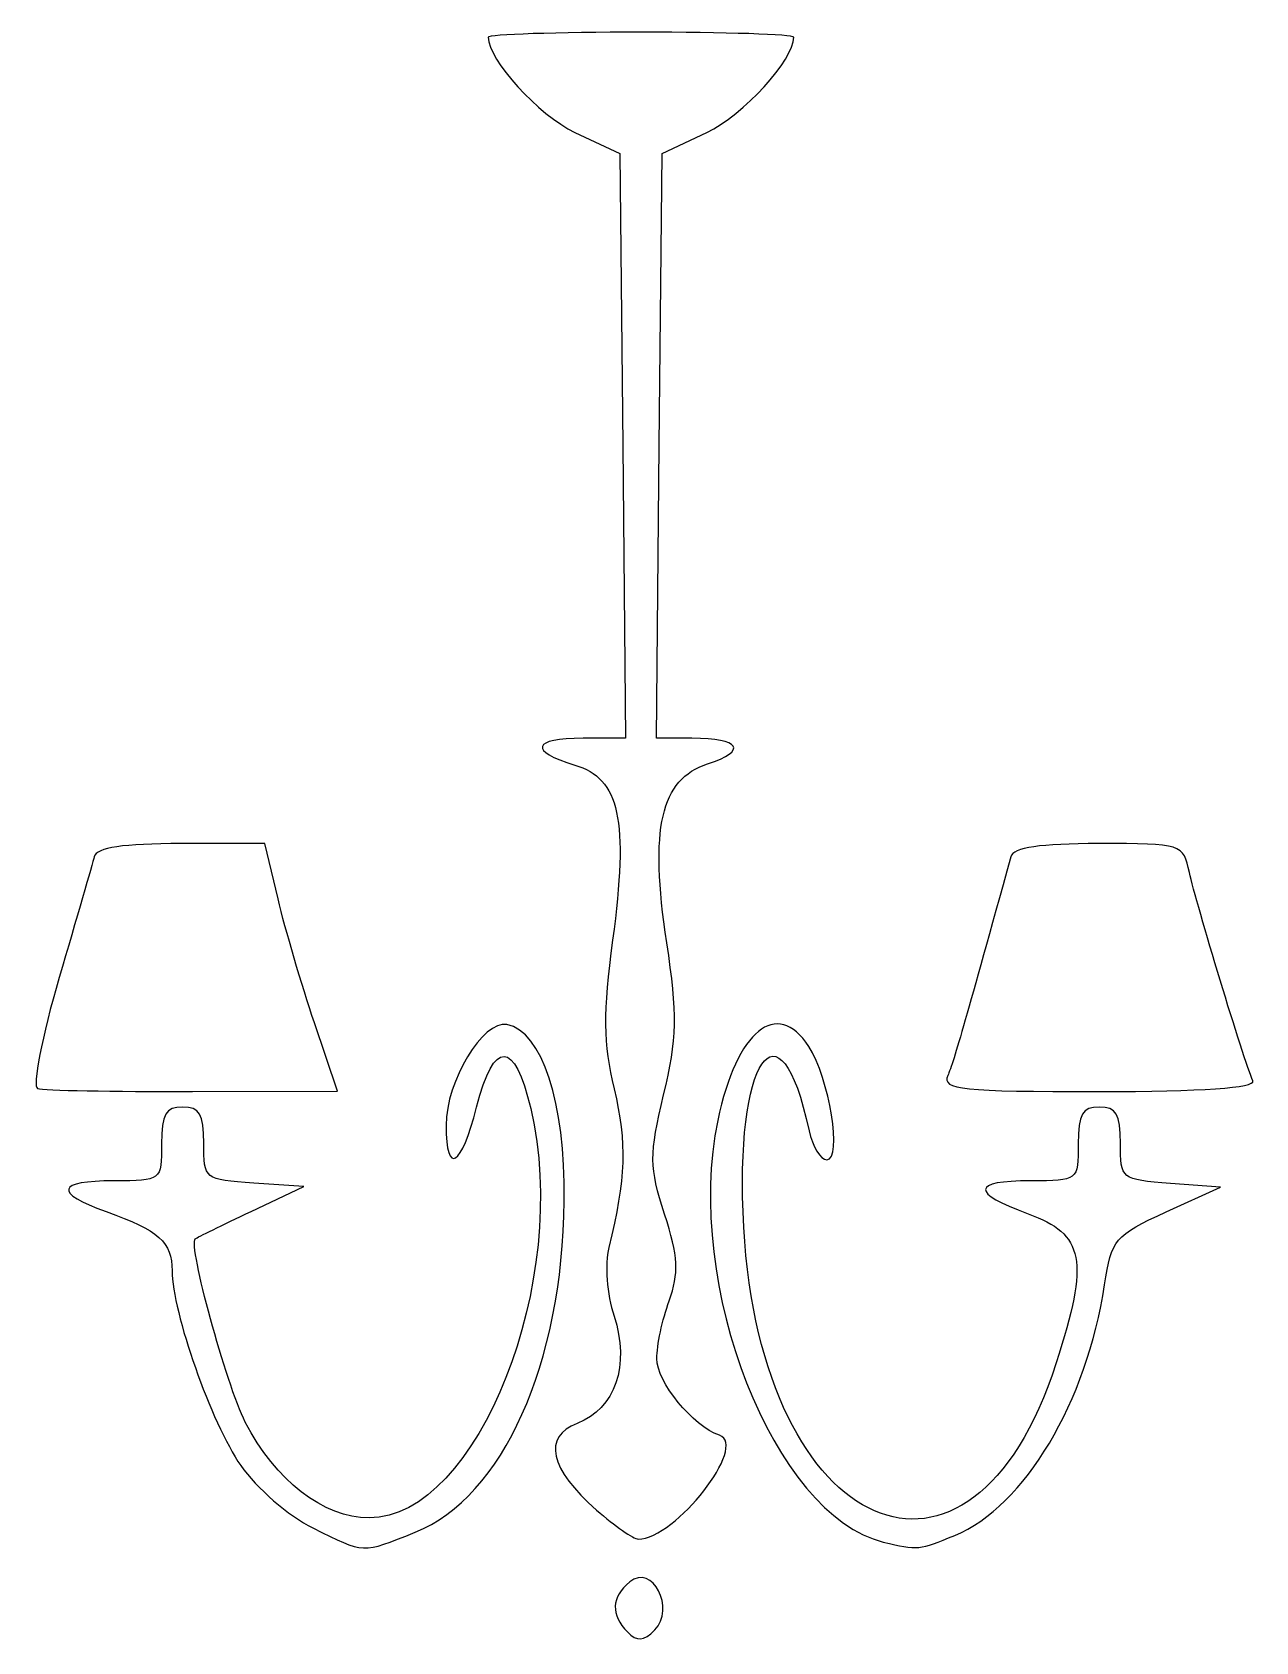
# Model space of a CAD drawing. Header units: centimetres. Extents: x -6.8 to 6.8, y -9 to 9.
import ezdxf

# ---------------------------------------------------------------- set-up
doc = ezdxf.new("R2010")
doc.units = ezdxf.units.CM
doc.header["$MEASUREMENT"] = 0
doc.layers.add('Camada 1', color=7, linetype='Continuous')

msp = doc.modelspace()

# ---------------------------------------------------------------- linework, layer by layer
at = {"layer": 'Camada 1'}
for points, knots in [([(-0.53501, -7.53201), (-1.05992, -7.07179), (-1.14035, -6.71143), (-0.75128, -6.56345), (-0.75128, -6.56345), (-0.3275, -6.40235), (-0.15994, -5.91353), (-0.34049, -5.36494), (-0.34049, -5.36494), (-0.41931, -5.12544), (-0.44564, -4.78521), (-0.39968, -4.60008), (-0.39968, -4.60008), (-0.20799, -3.82882), (-0.19468, -3.43374), (-0.33991, -2.8284), (-0.33991, -2.8284), (-0.46207, -2.319), (-0.4654, -1.97943), (-0.35623, -1.16817), (-0.35623, -1.16817), (-0.1757, 0.17398), (-0.2759, 0.63885), (-0.77808, 0.78795), (-0.77808, 0.78795), (-1.29897, 0.94257), (-1.2538, 1.08717), (-0.68476, 1.08717), (-0.68476, 1.08717), (-0.68476, 1.08717), (-0.21214, 1.08716), (-0.21214, 1.08716), (-0.21214, 1.08716), (-0.21214, 1.08716), (-0.24352, 4.35095), (-0.24352, 4.35095), (-0.24352, 4.35095), (-0.24352, 4.35095), (-0.27477, 7.61469), (-0.27477, 7.61469), (-0.27477, 7.61469), (-0.27477, 7.61469), (-0.77637, 7.85226), (-0.77637, 7.85226), (-0.77637, 7.85226), (-1.18544, 8.04607), (-1.74564, 8.66019), (-1.74564, 8.91496), (-1.74564, 8.91496), (-1.74564, 8.94576), (-0.97792, 8.97092), (-0.03945, 8.97092), (-0.03945, 8.97092), (0.89903, 8.97092), (1.66674, 8.94576), (1.66674, 8.91496), (1.66674, 8.91496), (1.66674, 8.66022), (1.10656, 8.04607), (0.69747, 7.85226), (0.69747, 7.85226), (0.69747, 7.85226), (0.1959, 7.61469), (0.1959, 7.61469), (0.1959, 7.61469), (0.1959, 7.61469), (0.16463, 4.35095), (0.16463, 4.35095), (0.16463, 4.35095), (0.16463, 4.35095), (0.13325, 1.08716), (0.13325, 1.08716), (0.13325, 1.08716), (0.13325, 1.08716), (0.52737, 1.08716), (0.52737, 1.08716), (0.52737, 1.08716), (1.07387, 1.08716), (1.15848, 0.9487), (0.70284, 0.7999), (0.70284, 0.7999), (0.1792, 0.62885), (0.05533, 0.08423), (0.2486, -1.19643), (0.2486, -1.19643), (0.36983, -1.99931), (0.36443, -2.2658), (0.21378, -2.89503), (0.21378, -2.89503), (0.05212, -3.57035), (0.05315, -3.69709), (0.22436, -4.22721), (0.22436, -4.22721), (0.378, -4.70293), (0.38763, -4.88494), (0.27527, -5.19545), (0.27527, -5.19545), (0.1992, -5.40571), (0.13703, -5.69564), (0.13703, -5.83953), (0.13703, -5.83953), (0.13703, -6.10152), (0.54229, -6.59841), (0.83579, -6.6962), (0.83579, -6.6962), (1.16488, -6.80592), (0.34557, -7.85563), (-0.06927, -7.85563), (-0.06927, -7.85563), (-0.12237, -7.85562), (-0.3321, -7.71002), (-0.53501, -7.53201), (-0.53501, -7.53201), (-0.53501, -7.53201), (-0.53501, -7.53201), (-0.53501, -7.53201)], [0, 0, 0, 0, 0.03333333, 0.03333333, 0.03333333, 0.03333333, 0.06666667, 0.06666667, 0.06666667, 0.06666667, 0.1, 0.1, 0.1, 0.1, 0.13333333, 0.13333333, 0.13333333, 0.13333333, 0.16666667, 0.16666667, 0.16666667, 0.16666667, 0.2, 0.2, 0.2, 0.2, 0.23333333, 0.23333333, 0.23333333, 0.23333333, 0.26666667, 0.26666667, 0.26666667, 0.26666667, 0.3, 0.3, 0.3, 0.3, 0.33333333, 0.33333333, 0.33333333, 0.33333333, 0.36666667, 0.36666667, 0.36666667, 0.36666667, 0.4, 0.4, 0.4, 0.4, 0.43333333, 0.43333333, 0.43333333, 0.43333333, 0.46666667, 0.46666667, 0.46666667, 0.46666667, 0.5, 0.5, 0.5, 0.5, 0.53333333, 0.53333333, 0.53333333, 0.53333333, 0.56666667, 0.56666667, 0.56666667, 0.56666667, 0.6, 0.6, 0.6, 0.6, 0.63333333, 0.63333333, 0.63333333, 0.63333333, 0.66666667, 0.66666667, 0.66666667, 0.66666667, 0.7, 0.7, 0.7, 0.7, 0.73333333, 0.73333333, 0.73333333, 0.73333333, 0.76666667, 0.76666667, 0.76666667, 0.76666667, 0.8, 0.8, 0.8, 0.8, 0.83333333, 0.83333333, 0.83333333, 0.83333333, 0.86666667, 0.86666667, 0.86666667, 0.86666667, 0.9, 0.9, 0.9, 0.9, 0.93333333, 0.93333333, 0.93333333, 0.93333333, 1, 1, 1, 1]), ([(-6.77712, -2.82494), (-6.83821, -2.80451), (-6.72994, -2.24693), (-6.53651, -1.58576), (-6.53651, -1.58576), (-6.34305, -0.92457), (-6.16723, -0.31748), (-6.14575, -0.2366), (-6.14575, -0.2366), (-6.11868, -0.13458), (-5.82079, -0.08949), (-5.17338, -0.08949), (-5.17338, -0.08949), (-5.17338, -0.08949), (-4.24008, -0.0895), (-4.24008, -0.0895), (-4.24008, -0.0895), (-4.24008, -0.0895), (-4.09279, -0.70728), (-4.09279, -0.70728), (-4.09279, -0.70728), (-4.01177, -1.04708), (-3.82884, -1.66917), (-3.68623, -2.08989), (-3.68623, -2.08989), (-3.68623, -2.08989), (-3.42699, -2.85472), (-3.42699, -2.85472), (-3.42699, -2.85472), (-3.42699, -2.85472), (-5.04653, -2.85829), (-5.04653, -2.85829), (-5.04653, -2.85829), (-5.93725, -2.86034), (-6.716, -2.84532), (-6.77712, -2.82494), (-6.77712, -2.82494), (-6.77712, -2.82494), (-6.77712, -2.82494), (-6.77712, -2.82494)], [0, 0, 0, 0, 0.09090909, 0.09090909, 0.09090909, 0.09090909, 0.18181818, 0.18181818, 0.18181818, 0.18181818, 0.27272727, 0.27272727, 0.27272727, 0.27272727, 0.36363636, 0.36363636, 0.36363636, 0.36363636, 0.45454545, 0.45454545, 0.45454545, 0.45454545, 0.54545455, 0.54545455, 0.54545455, 0.54545455, 0.63636364, 0.63636364, 0.63636364, 0.63636364, 0.72727273, 0.72727273, 0.72727273, 0.72727273, 0.81818182, 0.81818182, 0.81818182, 0.81818182, 1, 1, 1, 1]), ([(3.38712, -2.68061), (3.45136, -2.53228), (3.61027, -1.97991), (4.08991, -0.2366), (4.08991, -0.2366), (4.11806, -0.13458), (4.41903, -0.08949), (5.07331, -0.08949), (5.07331, -0.08949), (6.00663, -0.08949), (6.01673, -0.09272), (6.085, -0.41308), (6.085, -0.41308), (6.15464, -0.73931), (6.69584, -2.51731), (6.79284, -2.73853), (6.79284, -2.73853), (6.82684, -2.81576), (6.22563, -2.8578), (5.07747, -2.85849), (5.07747, -2.85849), (3.54018, -2.85931), (3.31978, -2.83611), (3.38712, -2.68061)], [0, 0, 0, 0, 0.14285714, 0.14285714, 0.14285714, 0.14285714, 0.28571429, 0.28571429, 0.28571429, 0.28571429, 0.42857143, 0.42857143, 0.42857143, 0.42857143, 0.57142857, 0.57142857, 0.57142857, 0.57142857, 0.71428571, 0.71428571, 0.71428571, 0.71428571, 1, 1, 1, 1]), ([(2.66697, -7.88883), (1.44602, -7.59226), (0.43381, -5.01389), (0.81841, -3.18025), (0.81841, -3.18025), (1.02915, -2.17571), (1.47855, -1.81053), (1.83467, -2.35464), (1.83467, -2.35464), (2.06552, -2.70751), (2.21157, -3.61956), (2.03713, -3.61956), (2.03713, -3.61956), (1.9653, -3.61956), (1.87544, -3.47399), (1.8374, -3.296), (1.8374, -3.296), (1.50725, -1.75287), (1.00317, -2.4977), (1.10818, -4.37304), (1.10818, -4.37304), (1.30238, -7.83577), (3.64471, -8.85249), (4.59798, -5.88781), (4.59798, -5.88781), (4.96731, -4.73939), (4.91307, -4.45131), (4.28487, -4.22321), (4.28487, -4.22321), (3.63894, -3.98868), (3.64963, -3.85494), (4.31427, -3.85494), (4.31427, -3.85494), (4.8409, -3.85494), (4.84378, -3.85274), (4.84378, -3.44309), (4.84378, -3.44309), (4.84378, -3.10974), (4.8886, -3.03127), (5.07913, -3.03127), (5.07913, -3.03127), (5.26886, -3.03127), (5.31448, -3.10977), (5.31448, -3.43666), (5.31448, -3.43666), (5.31448, -3.836), (5.32276, -3.84266), (5.87341, -3.88333), (5.87341, -3.88333), (5.87341, -3.88333), (6.43234, -3.92461), (6.43234, -3.92461), (6.43234, -3.92461), (6.43234, -3.92461), (5.82504, -4.20282), (5.82504, -4.20282), (5.82504, -4.20282), (5.25163, -4.46574), (5.21348, -4.5109), (5.13765, -5.0166), (5.13765, -5.0166), (4.94114, -6.32589), (4.24709, -7.48834), (3.46686, -7.81444), (3.46686, -7.81444), (3.07017, -7.98006), (3.05017, -7.98191), (2.66697, -7.88883), (2.66697, -7.88883), (2.66697, -7.88883), (2.66697, -7.88883), (2.66697, -7.88883)], [0, 0, 0, 0, 0.05263158, 0.05263158, 0.05263158, 0.05263158, 0.10526316, 0.10526316, 0.10526316, 0.10526316, 0.15789474, 0.15789474, 0.15789474, 0.15789474, 0.21052632, 0.21052632, 0.21052632, 0.21052632, 0.26315789, 0.26315789, 0.26315789, 0.26315789, 0.31578947, 0.31578947, 0.31578947, 0.31578947, 0.36842105, 0.36842105, 0.36842105, 0.36842105, 0.42105263, 0.42105263, 0.42105263, 0.42105263, 0.47368421, 0.47368421, 0.47368421, 0.47368421, 0.52631579, 0.52631579, 0.52631579, 0.52631579, 0.57894737, 0.57894737, 0.57894737, 0.57894737, 0.63157895, 0.63157895, 0.63157895, 0.63157895, 0.68421053, 0.68421053, 0.68421053, 0.68421053, 0.73684211, 0.73684211, 0.73684211, 0.73684211, 0.78947368, 0.78947368, 0.78947368, 0.78947368, 0.84210526, 0.84210526, 0.84210526, 0.84210526, 0.89473684, 0.89473684, 0.89473684, 0.89473684, 1, 1, 1, 1]), ([(-3.70517, -7.73116), (-3.97393, -7.59813), (-4.33557, -7.28486), (-4.50874, -7.03483), (-4.50874, -7.03483), (-4.83889, -6.55863), (-5.27566, -5.31922), (-5.27566, -4.859), (-5.27566, -4.859), (-5.27566, -4.53875), (-5.42123, -4.4081), (-6.01107, -4.19929), (-6.01107, -4.19929), (-6.60241, -3.98982), (-6.56781, -3.85491), (-5.92283, -3.85491), (-5.92283, -3.85491), (-5.3962, -3.85491), (-5.39332, -3.85271), (-5.39332, -3.44306), (-5.39332, -3.44306), (-5.39332, -3.10971), (-5.3485, -3.03124), (-5.15797, -3.03124), (-5.15797, -3.03124), (-4.96813, -3.03124), (-4.92262, -3.10974), (-4.92262, -3.43663), (-4.92262, -3.43663), (-4.92262, -3.83628), (-4.91471, -3.84263), (-4.36369, -3.88124), (-4.36369, -3.88124), (-4.36369, -3.88124), (-3.80476, -3.92053), (-3.80476, -3.92053), (-3.80476, -3.92053), (-3.80476, -3.92053), (-4.39309, -4.19723), (-4.39309, -4.19723), (-4.39309, -4.19723), (-4.71668, -4.34937), (-4.99729, -4.48716), (-5.01658, -4.50359), (-5.01658, -4.50359), (-5.09725, -4.57159), (-4.67162, -6.13059), (-4.45823, -6.549), (-4.45823, -6.549), (-4.12684, -7.19847), (-3.58249, -7.6203), (-3.07586, -7.6203), (-3.07586, -7.6203), (-1.86402, -7.6203), (-0.81269, -4.95769), (-1.27085, -3.04835), (-1.27085, -3.04835), (-1.45564, -2.27751), (-1.67971, -2.27108), (-1.8746, -3.03123), (-1.8746, -3.03123), (-2.04626, -3.70105), (-2.21644, -3.80376), (-2.21578, -3.23716), (-2.21578, -3.23716), (-2.2152, -2.7404), (-1.80568, -2.06148), (-1.53654, -2.11125), (-1.53654, -2.11125), (-1.144, -2.18375), (-0.885, -2.9793), (-0.89614, -4.07819), (-0.89614, -4.07819), (-0.91463, -5.9018), (-1.58273, -7.38829), (-2.55971, -7.77921), (-2.55971, -7.77921), (-3.16198, -8.02027), (-3.11753, -8.02213), (-3.70517, -7.73116), (-3.70517, -7.73116), (-3.70517, -7.73116), (-3.70517, -7.73116), (-3.70517, -7.73116)], [0, 0, 0, 0, 0.04545455, 0.04545455, 0.04545455, 0.04545455, 0.09090909, 0.09090909, 0.09090909, 0.09090909, 0.13636364, 0.13636364, 0.13636364, 0.13636364, 0.18181818, 0.18181818, 0.18181818, 0.18181818, 0.22727273, 0.22727273, 0.22727273, 0.22727273, 0.27272727, 0.27272727, 0.27272727, 0.27272727, 0.31818182, 0.31818182, 0.31818182, 0.31818182, 0.36363636, 0.36363636, 0.36363636, 0.36363636, 0.40909091, 0.40909091, 0.40909091, 0.40909091, 0.45454545, 0.45454545, 0.45454545, 0.45454545, 0.5, 0.5, 0.5, 0.5, 0.54545455, 0.54545455, 0.54545455, 0.54545455, 0.59090909, 0.59090909, 0.59090909, 0.59090909, 0.63636364, 0.63636364, 0.63636364, 0.63636364, 0.68181818, 0.68181818, 0.68181818, 0.68181818, 0.72727273, 0.72727273, 0.72727273, 0.72727273, 0.77272727, 0.77272727, 0.77272727, 0.77272727, 0.81818182, 0.81818182, 0.81818182, 0.81818182, 0.86363636, 0.86363636, 0.86363636, 0.86363636, 0.90909091, 0.90909091, 0.90909091, 0.90909091, 1, 1, 1, 1]), ([(-0.19156, -8.892), (-0.38037, -8.70319), (-0.37095, -8.50383), (-0.16526, -8.33307), (-0.16526, -8.33307), (0.08559, -8.12487), (0.35047, -8.63403), (0.11409, -8.87041), (0.11409, -8.87041), (-0.01368, -8.99815), (-0.08067, -9.00288), (-0.19156, -8.892), (-0.19156, -8.892), (-0.19156, -8.892), (-0.19156, -8.892), (-0.19156, -8.892)], [0, 0, 0, 0, 0.2, 0.2, 0.2, 0.2, 0.4, 0.4, 0.4, 0.4, 0.6, 0.6, 0.6, 0.6, 1, 1, 1, 1])]:
    msp.add_open_spline(points, degree=3, knots=knots, dxfattribs=at)

doc.saveas('drawing.dxf')
